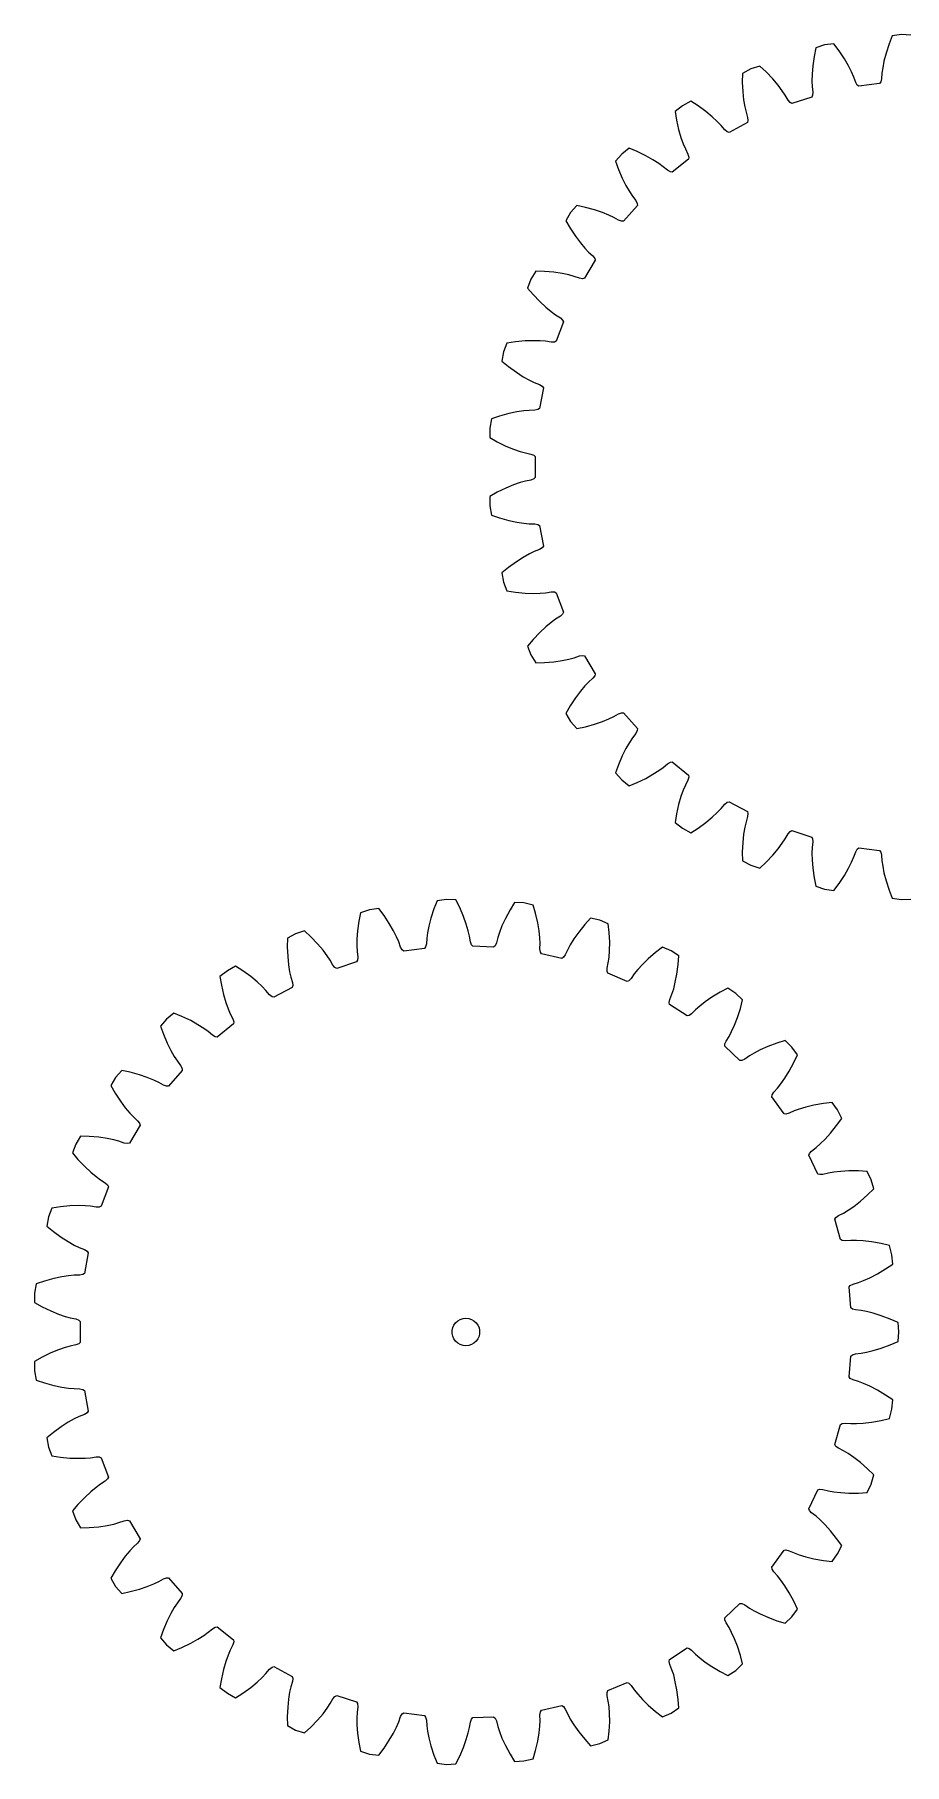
# Model space of a CAD drawing. Extents: x 0 to 193, y 0 to 188.
# Drawn here: x 0 to 94.6, y 0 to 188.2 of the extents above; entities that cross this region are included whole.
import ezdxf

# ---------------------------------------------------------------- set-up
doc = ezdxf.new("R2010")
doc.units = 0

msp = doc.modelspace()

# ---------------------------------------------------------------- linework, layer by layer
for p, q in [((94.32, 188.25), (93.31, 188.11)), ((95.34, 188.2), (94.32, 188.25)), ((84.98, 186.8), (84.8, 185.88)), ((85.95, 187.12), (84.98, 186.8)), ((86.97, 187.25), (85.95, 187.12)), ((87.53, 186.5), (86.97, 187.25)), ((88.11, 185.62), (87.53, 186.5)), ((92.96, 187.24), (92.64, 186.24)), ((93.31, 188.11), (92.96, 187.24)), ((77.92, 184.51), (77.02, 184.02)), ((78.89, 184.82), (77.92, 184.51)), ((79.58, 184.18), (78.89, 184.82)), ((84.66, 184.84), (84.59, 183.94)), ((84.8, 185.88), (84.66, 184.84)), ((88.56, 184.85), (88.11, 185.62)), ((88.89, 184.18), (88.56, 184.85)), ((92.27, 184.63), (92.19, 184.04)), ((92.41, 185.37), (92.27, 184.63)), ((92.64, 186.24), (92.41, 185.37)), ((77.02, 184.02), (77, 183.08)), ((77, 183.08), (77.05, 182.03)), ((80.31, 183.42), (79.58, 184.18)), ((80.89, 182.74), (80.31, 183.42)), ((81.34, 182.14), (80.89, 182.74)), ((84.59, 183.94), (84.58, 183.19)), ((84.58, 183.19), (84.6, 182.59)), ((89.13, 183.63), (88.89, 184.18)), ((89.34, 183.05), (89.13, 183.63)), ((89.5, 182.75), (89.34, 183.05)), ((89.67, 182.62), (89.5, 182.75)), ((91.93, 182.93), (89.67, 182.62)), ((92.06, 183.1), (91.93, 182.93)), ((92.14, 183.43), (92.06, 183.1)), ((92.19, 184.04), (92.14, 183.43)), ((71.38, 180.99), (70.48, 180.5)), ((72.18, 180.48), (71.38, 180.99)), ((77.05, 182.03), (77.14, 181.14)), ((77.14, 181.14), (77.27, 180.4)), ((81.67, 181.64), (81.34, 182.14)), ((81.98, 181.11), (81.67, 181.64)), ((82.19, 180.85), (81.98, 181.11)), ((82.38, 180.75), (82.19, 180.85)), ((84.55, 181.45), (82.38, 180.75)), ((84.65, 181.64), (84.55, 181.45)), ((84.6, 182.59), (84.67, 181.99)), ((84.67, 181.99), (84.65, 181.64)), ((70.48, 180.5), (69.68, 179.87)), ((69.68, 179.87), (69.84, 178.94)), ((69.84, 178.94), (70.07, 177.91)), ((73.03, 179.87), (72.18, 180.48)), ((73.72, 179.29), (73.03, 179.87)), ((74.27, 178.79), (73.72, 179.29)), ((77.27, 180.4), (77.4, 179.82)), ((77.4, 179.82), (77.57, 179.23)), ((77.61, 178.89), (77.55, 178.68)), ((77.57, 179.23), (77.61, 178.89)), ((70.07, 177.91), (70.32, 177.05)), ((70.32, 177.05), (70.57, 176.35)), ((74.68, 178.35), (74.27, 178.79)), ((75.08, 177.89), (74.68, 178.35)), ((75.34, 177.67), (75.08, 177.89)), ((75.55, 177.6), (75.34, 177.67)), ((77.55, 178.68), (75.55, 177.6)), ((63.88, 175.24), (63.21, 174.47)), ((64.68, 175.88), (63.88, 175.24)), ((65.55, 175.52), (64.68, 175.88)), ((66.5, 175.06), (65.55, 175.52)), ((70.57, 176.35), (70.81, 175.8)), ((70.81, 175.8), (71.08, 175.25)), ((71.08, 175.25), (71.18, 174.92)), ((63.21, 174.47), (63.52, 173.58)), ((63.52, 173.58), (63.94, 172.62)), ((67.28, 174.63), (66.5, 175.06)), ((67.91, 174.22), (67.28, 174.63)), ((68.4, 173.87), (67.91, 174.22)), ((68.87, 173.49), (68.4, 173.87)), ((69.17, 173.31), (68.87, 173.49)), ((69.38, 173.29), (69.17, 173.31)), ((71.16, 174.71), (69.38, 173.29)), ((71.18, 174.92), (71.16, 174.71)), ((63.94, 172.62), (64.34, 171.81)), ((64.34, 171.81), (64.71, 171.16)), ((59, 169.65), (58.32, 168.88)), ((59.92, 169.45), (59, 169.65)), ((60.93, 169.17), (59.92, 169.45)), ((65.58, 169.66), (64.08, 167.94)), ((64.71, 171.16), (65.04, 170.66)), ((65.04, 170.66), (65.41, 170.18)), ((65.41, 170.18), (65.56, 169.87)), ((65.56, 169.87), (65.58, 169.66)), ((58.32, 168.88), (57.8, 168)), ((57.8, 168), (58.27, 167.18)), ((61.78, 168.88), (60.93, 169.17)), ((62.47, 168.6), (61.78, 168.88)), ((63.01, 168.34), (62.47, 168.6)), ((63.54, 168.04), (63.01, 168.34)), ((63.87, 167.93), (63.54, 168.04)), ((64.08, 167.94), (63.87, 167.93)), ((58.27, 167.18), (58.85, 166.31)), ((58.85, 166.31), (59.39, 165.59)), ((59.39, 165.59), (59.87, 165.02)), ((59.87, 165.02), (60.28, 164.58)), ((60.28, 164.58), (60.73, 164.17)), ((60.73, 164.17), (60.94, 163.9)), ((60.94, 163.9), (60.99, 163.69)), ((54.52, 162.51), (53.99, 161.63)), ((55.46, 162.48), (54.52, 162.51)), ((56.5, 162.38), (55.46, 162.48)), ((57.39, 162.25), (56.5, 162.38)), ((58.12, 162.1), (57.39, 162.25)), ((58.7, 161.94), (58.12, 162.1)), ((59.28, 161.74), (58.7, 161.94)), ((60.99, 163.69), (59.82, 161.73)), ((53.99, 161.63), (53.63, 160.67)), ((53.63, 160.67), (54.24, 159.95)), ((59.62, 161.68), (59.28, 161.74)), ((59.82, 161.73), (59.62, 161.68)), ((54.24, 159.95), (54.96, 159.19)), ((54.96, 159.19), (55.62, 158.58)), ((55.62, 158.58), (56.2, 158.1)), ((56.2, 158.1), (56.68, 157.75)), ((56.68, 157.75), (57.2, 157.42)), ((57.54, 157), (56.74, 154.87)), ((57.2, 157.42), (57.45, 157.19)), ((57.45, 157.19), (57.54, 157)), ((51.38, 154.68), (51.02, 153.72)), ((52.31, 154.82), (51.38, 154.68)), ((53.36, 154.91), (52.31, 154.82)), ((54.26, 154.94), (53.36, 154.91)), ((55.01, 154.92), (54.26, 154.94)), ((55.6, 154.87), (55.01, 154.92)), ((56.2, 154.77), (55.6, 154.87)), ((56.55, 154.78), (56.2, 154.77)), ((56.74, 154.87), (56.55, 154.78)), ((51.02, 153.72), (50.84, 152.71)), ((50.84, 152.71), (51.57, 152.12)), ((51.57, 152.12), (52.42, 151.5)), ((52.42, 151.5), (53.17, 151.01)), ((53.17, 151.01), (53.83, 150.65)), ((53.83, 150.65), (54.37, 150.39)), ((54.37, 150.39), (54.93, 150.16)), ((54.93, 150.16), (55.22, 149.98)), ((55.35, 149.8), (54.94, 147.56)), ((55.22, 149.98), (55.35, 149.8)), ((51.6, 147), (50.59, 146.72)), ((52.48, 147.19), (51.6, 147)), ((53.22, 147.3), (52.48, 147.19)), ((53.81, 147.35), (53.22, 147.3)), ((54.43, 147.37), (53.81, 147.35)), ((54.76, 147.44), (54.43, 147.37)), ((54.94, 147.56), (54.76, 147.44)), ((49.7, 146.42), (49.52, 145.41)), ((49.52, 145.41), (49.52, 144.39)), ((50.59, 146.72), (49.7, 146.42)), ((49.52, 144.39), (50.34, 143.93)), ((50.34, 143.93), (51.28, 143.47)), ((51.28, 143.47), (52.11, 143.13)), ((52.11, 143.13), (52.82, 142.89)), ((52.82, 142.89), (53.4, 142.73)), ((53.4, 142.73), (54, 142.6)), ((54, 142.6), (54.32, 142.48)), ((54.32, 142.48), (54.47, 142.33)), ((54.47, 142.33), (54.47, 140.05)), ((52.82, 139.49), (52.11, 139.24)), ((53.4, 139.65), (52.82, 139.49)), ((54, 139.77), (53.4, 139.65)), ((54.32, 139.9), (54, 139.77)), ((54.47, 140.05), (54.32, 139.9)), ((50.34, 138.45), (49.52, 137.99)), ((49.52, 137.99), (49.52, 136.96)), ((51.28, 138.9), (50.34, 138.45)), ((52.11, 139.24), (51.28, 138.9)), ((49.52, 136.96), (49.7, 135.96)), ((49.7, 135.96), (50.59, 135.65)), ((50.59, 135.65), (51.6, 135.37)), ((51.6, 135.37), (52.48, 135.19)), ((52.48, 135.19), (53.22, 135.07)), ((53.22, 135.07), (53.81, 135.02)), ((53.81, 135.02), (54.43, 135)), ((54.43, 135), (54.76, 134.93)), ((54.76, 134.93), (54.94, 134.81)), ((54.94, 134.81), (55.35, 132.57)), ((54.37, 131.99), (53.83, 131.73)), ((54.93, 132.22), (54.37, 131.99)), ((55.22, 132.4), (54.93, 132.22)), ((55.35, 132.57), (55.22, 132.4)), ((51.57, 130.26), (50.84, 129.66)), ((52.42, 130.88), (51.57, 130.26)), ((53.17, 131.36), (52.42, 130.88)), ((53.83, 131.73), (53.17, 131.36)), ((50.84, 129.66), (51.02, 128.65)), ((51.02, 128.65), (51.38, 127.7)), ((51.38, 127.7), (52.31, 127.56)), ((52.31, 127.56), (53.36, 127.46)), ((53.36, 127.46), (54.26, 127.43)), ((54.26, 127.43), (55.01, 127.46)), ((55.01, 127.46), (55.6, 127.51)), ((55.6, 127.51), (56.2, 127.6)), ((56.2, 127.6), (56.55, 127.59)), ((56.55, 127.59), (56.74, 127.51)), ((56.74, 127.51), (57.54, 125.38)), ((56.2, 124.27), (55.62, 123.79)), ((56.68, 124.62), (56.2, 124.27)), ((57.2, 124.95), (56.68, 124.62)), ((57.45, 125.18), (57.2, 124.95)), ((57.54, 125.38), (57.45, 125.18)), ((54.24, 122.42), (53.63, 121.71)), ((54.96, 123.18), (54.24, 122.42)), ((55.62, 123.79), (54.96, 123.18)), ((53.63, 121.71), (53.99, 120.75)), ((53.99, 120.75), (54.52, 119.87)), ((58.7, 120.44), (59.28, 120.63)), ((59.28, 120.63), (59.62, 120.69)), ((59.62, 120.69), (59.82, 120.64)), ((59.82, 120.64), (60.99, 118.69)), ((54.52, 119.87), (55.46, 119.9)), ((55.46, 119.9), (56.5, 119.99)), ((56.5, 119.99), (57.39, 120.12)), ((57.39, 120.12), (58.12, 120.28)), ((58.12, 120.28), (58.7, 120.44)), ((60.99, 118.69), (60.94, 118.48)), ((59.39, 116.79), (58.85, 116.07)), ((59.87, 117.36), (59.39, 116.79)), ((60.28, 117.79), (59.87, 117.36)), ((60.73, 118.21), (60.28, 117.79)), ((60.94, 118.48), (60.73, 118.21)), ((58.27, 115.19), (57.8, 114.38)), ((58.85, 116.07), (58.27, 115.19)), ((57.8, 114.38), (58.32, 113.5)), ((58.32, 113.5), (59, 112.73)), ((59.92, 112.92), (60.93, 113.2)), ((60.93, 113.2), (61.78, 113.49)), ((61.78, 113.49), (62.47, 113.77)), ((62.47, 113.77), (63.01, 114.03)), ((63.01, 114.03), (63.54, 114.33)), ((63.54, 114.33), (63.87, 114.45)), ((63.87, 114.45), (64.08, 114.43)), ((64.08, 114.43), (65.58, 112.72)), ((59, 112.73), (59.92, 112.92)), ((64.71, 111.21), (64.34, 110.56)), ((65.04, 111.71), (64.71, 111.21)), ((65.41, 112.2), (65.04, 111.71)), ((65.56, 112.5), (65.41, 112.2)), ((65.58, 112.72), (65.56, 112.5)), ((63.94, 109.76), (63.52, 108.79)), ((64.34, 110.56), (63.94, 109.76)), ((63.52, 108.79), (63.21, 107.91)), ((63.21, 107.91), (63.88, 107.14)), ((65.55, 106.85), (66.5, 107.31)), ((66.5, 107.31), (67.28, 107.75)), ((67.28, 107.75), (67.91, 108.15)), ((67.91, 108.15), (68.4, 108.5)), ((68.4, 108.5), (68.87, 108.89)), ((68.87, 108.89), (69.17, 109.06)), ((69.17, 109.06), (69.38, 109.09)), ((69.38, 109.09), (71.16, 107.67)), ((71.18, 107.45), (71.08, 107.12)), ((71.16, 107.67), (71.18, 107.45)), ((63.88, 107.14), (64.68, 106.5)), ((64.68, 106.5), (65.55, 106.85)), ((70.57, 106.03), (70.32, 105.32)), ((70.81, 106.58), (70.57, 106.03)), ((71.08, 107.12), (70.81, 106.58)), ((70.07, 104.46), (69.84, 103.44)), ((70.32, 105.32), (70.07, 104.46)), ((73.72, 103.08), (74.27, 103.59)), ((74.27, 103.59), (74.68, 104.02)), ((74.68, 104.02), (75.08, 104.49)), ((75.08, 104.49), (75.34, 104.71)), ((75.34, 104.71), (75.55, 104.77)), ((75.55, 104.77), (77.55, 103.69)), ((77.55, 103.69), (77.61, 103.49)), ((69.84, 103.44), (69.68, 102.51)), ((69.68, 102.51), (70.48, 101.87)), ((70.48, 101.87), (71.38, 101.39)), ((71.38, 101.39), (72.18, 101.89)), ((72.18, 101.89), (73.03, 102.51)), ((73.03, 102.51), (73.72, 103.08)), ((77.27, 101.98), (77.14, 101.24)), ((77.4, 102.56), (77.27, 101.98)), ((77.57, 103.14), (77.4, 102.56)), ((77.61, 103.49), (77.57, 103.14)), ((77.05, 100.34), (77, 99.29)), ((77.14, 101.24), (77.05, 100.34)), ((80.89, 99.64), (81.34, 100.24)), ((81.34, 100.24), (81.67, 100.73)), ((81.67, 100.73), (81.98, 101.26)), ((81.98, 101.26), (82.19, 101.53)), ((82.19, 101.53), (82.38, 101.63)), ((82.38, 101.63), (84.55, 100.92)), ((84.55, 100.92), (84.65, 100.73)), ((84.6, 99.78), (84.58, 99.18)), ((84.67, 100.39), (84.6, 99.78)), ((84.65, 100.73), (84.67, 100.39)), ((77, 99.29), (77.02, 98.35)), ((77.02, 98.35), (77.92, 97.87)), ((78.89, 97.55), (79.58, 98.19)), ((79.58, 98.19), (80.31, 98.95)), ((80.31, 98.95), (80.89, 99.64)), ((84.58, 99.18), (84.59, 98.44)), ((84.59, 98.44), (84.66, 97.54)), ((88.56, 97.53), (88.89, 98.2)), ((88.89, 98.2), (89.13, 98.75)), ((89.13, 98.75), (89.34, 99.32)), ((89.34, 99.32), (89.5, 99.62)), ((89.5, 99.62), (89.67, 99.75)), ((89.67, 99.75), (91.93, 99.45)), ((91.93, 99.45), (92.06, 99.28)), ((92.06, 99.28), (92.14, 98.94)), ((92.14, 98.94), (92.19, 98.33)), ((92.19, 98.33), (92.27, 97.74)), ((77.92, 97.87), (78.89, 97.55)), ((84.66, 97.54), (84.8, 96.5)), ((84.8, 96.5), (84.98, 95.57)), ((87.53, 95.87), (88.11, 96.75)), ((88.11, 96.75), (88.56, 97.53)), ((92.27, 97.74), (92.41, 97.01)), ((92.41, 97.01), (92.64, 96.14)), ((92.64, 96.14), (92.96, 95.14)), ((44.81, 94.12), (43.79, 93.99)), ((45.83, 94.08), (44.81, 94.12)), ((84.98, 95.57), (85.95, 95.26)), ((85.95, 95.26), (86.97, 95.12)), ((86.97, 95.12), (87.53, 95.87)), ((92.96, 95.14), (93.31, 94.26)), ((93.31, 94.26), (94.32, 94.12)), ((94.32, 94.12), (95.34, 94.17)), ((35.46, 92.67), (35.28, 91.75)), ((36.44, 92.99), (35.46, 92.67)), ((37.45, 93.13), (36.44, 92.99)), ((38.02, 92.38), (37.45, 93.13)), ((38.59, 91.5), (38.02, 92.38)), ((43.45, 93.11), (43.12, 92.11)), ((43.79, 93.99), (43.45, 93.11)), ((46.25, 93.24), (45.83, 94.08)), ((46.66, 92.27), (46.25, 93.24)), ((46.97, 91.43), (46.66, 92.27)), ((51.73, 92.99), (51.23, 92.07)), ((52.22, 93.79), (51.73, 92.99)), ((53.24, 93.75), (52.22, 93.79)), ((54.24, 93.52), (53.24, 93.75)), ((54.51, 92.62), (54.24, 93.52)), ((54.74, 91.59), (54.51, 92.62)), ((28.4, 90.38), (27.5, 89.9)), ((29.38, 90.7), (28.4, 90.38)), ((30.07, 90.06), (29.38, 90.7)), ((35.14, 90.71), (35.07, 89.81)), ((35.28, 91.75), (35.14, 90.71)), ((39.04, 90.72), (38.59, 91.5)), ((39.38, 90.05), (39.04, 90.72)), ((42.75, 90.51), (42.67, 89.92)), ((42.9, 91.24), (42.75, 90.51)), ((43.12, 92.11), (42.9, 91.24)), ((47.18, 90.71), (46.97, 91.43)), ((47.31, 90.13), (47.18, 90.71)), ((50.58, 90.55), (50.39, 89.99)), ((50.85, 91.25), (50.58, 90.55)), ((51.23, 92.07), (50.85, 91.25)), ((54.89, 90.7), (54.74, 91.59)), ((54.97, 89.96), (54.89, 90.7)), ((59.2, 90.57), (58.68, 89.84)), ((59.85, 91.4), (59.2, 90.57)), ((60.48, 92.09), (59.85, 91.4)), ((61.48, 91.87), (60.48, 92.09)), ((62.42, 91.46), (61.48, 91.87)), ((62.52, 90.53), (62.42, 91.46)), ((62.57, 89.48), (62.52, 90.53)), ((27.5, 89.9), (27.49, 88.96)), ((27.49, 88.96), (27.54, 87.91)), ((30.79, 89.3), (30.07, 90.06)), ((31.38, 88.61), (30.79, 89.3)), ((31.83, 88.01), (31.38, 88.61)), ((35.07, 89.81), (35.06, 89.07)), ((35.06, 89.07), (35.09, 88.47)), ((39.61, 89.5), (39.38, 90.05)), ((39.82, 88.93), (39.61, 89.5)), ((39.99, 88.63), (39.82, 88.93)), ((40.16, 88.5), (39.99, 88.63)), ((42.42, 88.8), (40.16, 88.5)), ((42.54, 88.97), (42.42, 88.8)), ((42.63, 89.31), (42.54, 88.97)), ((42.67, 89.92), (42.63, 89.31)), ((47.41, 89.52), (47.31, 90.13)), ((47.52, 89.2), (47.41, 89.52)), ((47.67, 89.04), (47.52, 89.2)), ((49.94, 88.94), (47.67, 89.04)), ((50.1, 89.08), (49.94, 88.94)), ((50.24, 89.4), (50.1, 89.08)), ((50.39, 89.99), (50.24, 89.4)), ((54.99, 89.36), (54.97, 89.96)), ((54.98, 88.75), (54.99, 89.36)), ((55.04, 88.41), (54.98, 88.75)), ((58, 88.68), (57.74, 88.12)), ((58.28, 89.2), (58, 88.68)), ((58.68, 89.84), (58.28, 89.2)), ((62.5, 87.83), (62.55, 88.58)), ((62.55, 88.58), (62.57, 89.48)), ((68.3, 88.95), (67.56, 88.37)), ((69.24, 88.55), (68.3, 88.95)), ((70.1, 87.98), (69.24, 88.55)), ((21.87, 86.86), (20.97, 86.38)), ((22.66, 86.36), (21.87, 86.86)), ((27.54, 87.91), (27.63, 87.01)), ((27.63, 87.01), (27.75, 86.27)), ((32.15, 87.52), (31.83, 88.01)), ((32.46, 86.99), (32.15, 87.52)), ((32.68, 86.72), (32.46, 86.99)), ((32.87, 86.62), (32.68, 86.72)), ((35.03, 87.33), (32.87, 86.62)), ((35.13, 87.52), (35.03, 87.33)), ((35.09, 88.47), (35.15, 87.86)), ((35.15, 87.86), (35.13, 87.52)), ((55.15, 88.23), (55.04, 88.41)), ((57.37, 87.72), (55.15, 88.23)), ((57.55, 87.84), (57.37, 87.72)), ((57.74, 88.12), (57.55, 87.84)), ((62.29, 86.3), (62.3, 86.64)), ((62.3, 86.64), (62.42, 87.24)), ((62.42, 87.24), (62.5, 87.83)), ((66.13, 87.05), (65.63, 86.5)), ((66.77, 87.68), (66.13, 87.05)), ((67.56, 88.37), (66.77, 87.68)), ((69.89, 86), (70.03, 87.05)), ((70.03, 87.05), (70.1, 87.98)), ((20.97, 86.38), (20.17, 85.74)), ((20.17, 85.74), (20.32, 84.81)), ((20.32, 84.81), (20.55, 83.79)), ((23.51, 85.74), (22.66, 86.36)), ((24.21, 85.17), (23.51, 85.74)), ((24.76, 84.66), (24.21, 85.17)), ((27.75, 86.27), (27.88, 85.69)), ((27.88, 85.69), (28.06, 85.1)), ((28.1, 84.76), (28.04, 84.56)), ((28.06, 85.1), (28.1, 84.76)), ((62.37, 86.1), (62.29, 86.3)), ((64.46, 85.2), (62.37, 86.1)), ((64.66, 85.29), (64.46, 85.2)), ((64.9, 85.53), (64.66, 85.29)), ((65.25, 86.03), (64.9, 85.53)), ((65.63, 86.5), (65.25, 86.03)), ((69.53, 84.4), (69.71, 85.12)), ((69.71, 85.12), (69.89, 86)), ((20.55, 83.79), (20.81, 82.93)), ((20.81, 82.93), (21.06, 82.22)), ((25.17, 84.23), (24.76, 84.66)), ((25.56, 83.76), (25.17, 84.23)), ((25.83, 83.54), (25.56, 83.76)), ((26.03, 83.48), (25.83, 83.54)), ((28.04, 84.56), (26.03, 83.48)), ((69.05, 82.92), (69.12, 83.26)), ((69.09, 82.71), (69.05, 82.92)), ((69.12, 83.26), (69.34, 83.83)), ((69.34, 83.83), (69.53, 84.4)), ((72.96, 82.98), (72.37, 82.52)), ((73.7, 83.49), (72.96, 82.98)), ((74.6, 84.03), (73.7, 83.49)), ((75.44, 84.46), (74.6, 84.03)), ((76.29, 83.89), (75.44, 84.46)), ((77.03, 83.19), (76.29, 83.89)), ((76.8, 82.28), (77.03, 83.19)), ((14.36, 81.11), (13.69, 80.34)), ((15.16, 81.75), (14.36, 81.11)), ((16.03, 81.4), (15.16, 81.75)), ((16.98, 80.94), (16.03, 81.4)), ((21.06, 82.22), (21.29, 81.67)), ((21.29, 81.67), (21.57, 81.13)), ((21.57, 81.13), (21.67, 80.8)), ((70.99, 81.46), (69.09, 82.71)), ((71.2, 81.5), (70.99, 81.46)), ((71.48, 81.7), (71.2, 81.5)), ((71.92, 82.13), (71.48, 81.7)), ((72.37, 82.52), (71.92, 82.13)), ((76.14, 80.44), (76.47, 81.28)), ((76.47, 81.28), (76.8, 82.28)), ((13.69, 80.34), (14.01, 79.46)), ((14.01, 79.46), (14.42, 78.49)), ((17.77, 80.5), (16.98, 80.94)), ((18.4, 80.1), (17.77, 80.5)), ((18.88, 79.75), (18.4, 80.1)), ((19.35, 79.36), (18.88, 79.75)), ((19.65, 79.19), (19.35, 79.36)), ((19.86, 79.16), (19.65, 79.19)), ((21.64, 80.58), (19.86, 79.16)), ((21.67, 80.8), (21.64, 80.58)), ((75.23, 78.72), (75.55, 79.23)), ((75.55, 79.23), (75.83, 79.76)), ((75.83, 79.76), (76.14, 80.44)), ((14.42, 78.49), (14.82, 77.69)), ((14.82, 77.69), (15.2, 77.04)), ((75.1, 78.4), (75.23, 78.72)), ((75.1, 78.18), (75.1, 78.4)), ((76.74, 76.61), (75.1, 78.18)), ((78.29, 77.41), (77.78, 77.1)), ((78.95, 77.75), (78.29, 77.41)), ((79.78, 78.12), (78.95, 77.75)), ((80.76, 78.49), (79.78, 78.12)), ((81.66, 78.77), (80.76, 78.49)), ((82.4, 78.06), (81.66, 78.77)), ((83, 77.23), (82.4, 78.06)), ((82.6, 76.38), (83, 77.23)), ((9.48, 75.52), (8.81, 74.75)), ((10.4, 75.33), (9.48, 75.52)), ((11.41, 75.05), (10.4, 75.33)), ((16.07, 75.53), (14.57, 73.82)), ((15.2, 77.04), (15.53, 76.54)), ((15.53, 76.54), (15.89, 76.05)), ((15.89, 76.05), (16.05, 75.74)), ((16.05, 75.74), (16.07, 75.53)), ((76.96, 76.62), (76.74, 76.61)), ((77.27, 76.76), (76.96, 76.62)), ((77.78, 77.1), (77.27, 76.76)), ((81.63, 74.69), (82.11, 75.45)), ((82.11, 75.45), (82.6, 76.38)), ((8.81, 74.75), (8.28, 73.87)), ((8.28, 73.87), (8.75, 73.06)), ((12.26, 74.76), (11.41, 75.05)), ((12.96, 74.48), (12.26, 74.76)), ((13.5, 74.22), (12.96, 74.48)), ((14.03, 73.92), (13.5, 74.22)), ((14.35, 73.8), (14.03, 73.92)), ((14.57, 73.82), (14.35, 73.8)), ((80.42, 73.15), (80.83, 73.61)), ((80.83, 73.61), (81.2, 74.07)), ((81.2, 74.07), (81.63, 74.69)), ((8.75, 73.06), (9.33, 72.18)), ((9.33, 72.18), (9.87, 71.46)), ((80.2, 72.65), (80.24, 72.86)), ((81.54, 70.81), (80.2, 72.65)), ((80.24, 72.86), (80.42, 73.15)), ((83.92, 71.54), (83.2, 71.32)), ((84.79, 71.75), (83.92, 71.54)), ((85.83, 71.94), (84.79, 71.75)), ((86.76, 72.05), (85.83, 71.94)), ((87.36, 71.23), (86.76, 72.05)), ((9.87, 71.46), (10.35, 70.89)), ((10.35, 70.89), (10.77, 70.46)), ((10.77, 70.46), (11.21, 70.04)), ((11.21, 70.04), (11.42, 69.77)), ((11.42, 69.77), (11.48, 69.56)), ((81.75, 70.78), (81.54, 70.81)), ((82.09, 70.86), (81.75, 70.78)), ((82.64, 71.11), (82.09, 70.86)), ((83.2, 71.32), (82.64, 71.11)), ((87.26, 69.53), (87.81, 70.3)), ((87.81, 70.3), (87.36, 71.23)), ((5, 68.38), (4.48, 67.5)), ((5.94, 68.35), (5, 68.38)), ((6.99, 68.26), (5.94, 68.35)), ((7.88, 68.13), (6.99, 68.26)), ((8.61, 67.97), (7.88, 68.13)), ((9.18, 67.81), (8.61, 67.97)), ((9.76, 67.61), (9.18, 67.81)), ((11.48, 69.56), (10.31, 67.61)), ((85.48, 67.52), (86.01, 68.04)), ((86.01, 68.04), (86.61, 68.71)), ((86.61, 68.71), (87.26, 69.53)), ((4.48, 67.5), (4.12, 66.54)), ((4.12, 66.54), (4.72, 65.83)), ((10.1, 67.56), (9.76, 67.61)), ((10.31, 67.61), (10.1, 67.56)), ((84.24, 66.3), (84.31, 66.5)), ((85.23, 64.25), (84.24, 66.3)), ((84.31, 66.5), (84.54, 66.75)), ((84.54, 66.75), (85.03, 67.12)), ((85.03, 67.12), (85.48, 67.52)), ((4.72, 65.83), (5.45, 65.07)), ((5.45, 65.07), (6.11, 64.46)), ((6.11, 64.46), (6.69, 63.98)), ((85.43, 64.18), (85.23, 64.25)), ((85.77, 64.2), (85.43, 64.18)), ((86.36, 64.35), (85.77, 64.2)), ((86.95, 64.45), (86.36, 64.35)), ((87.7, 64.54), (86.95, 64.45)), ((88.59, 64.59), (87.7, 64.54)), ((89.64, 64.59), (88.59, 64.59)), ((90.58, 64.54), (89.64, 64.59)), ((91.03, 63.62), (90.58, 64.54)), ((6.69, 63.98), (7.17, 63.63)), ((7.17, 63.63), (7.68, 63.3)), ((8.03, 62.87), (7.23, 60.74)), ((7.68, 63.3), (7.94, 63.07)), ((7.94, 63.07), (8.03, 62.87)), ((90.63, 61.97), (91.3, 62.63)), ((91.3, 62.63), (91.03, 63.62)), ((1.87, 60.55), (1.51, 59.6)), ((2.8, 60.69), (1.87, 60.55)), ((3.84, 60.79), (2.8, 60.69)), ((4.74, 60.82), (3.84, 60.79)), ((5.49, 60.79), (4.74, 60.82)), ((6.09, 60.74), (5.49, 60.79)), ((6.69, 60.65), (6.09, 60.74)), ((7.03, 60.66), (6.69, 60.65)), ((7.23, 60.74), (7.03, 60.66)), ((88, 60), (88.51, 60.31)), ((88.51, 60.31), (89.13, 60.73)), ((89.13, 60.73), (89.84, 61.28)), ((89.84, 61.28), (90.63, 61.97)), ((1.51, 59.6), (1.33, 58.59)), ((1.33, 58.59), (2.05, 57.99)), ((87.07, 59.32), (87.18, 59.51)), ((87.68, 57.13), (87.07, 59.32)), ((87.18, 59.51), (87.45, 59.72)), ((87.45, 59.72), (88, 60)), ((2.05, 57.99), (2.9, 57.37)), ((2.9, 57.37), (3.66, 56.89)), ((3.66, 56.89), (4.31, 56.52)), ((4.31, 56.52), (4.85, 56.26)), ((87.86, 57.03), (87.68, 57.13)), ((88.21, 56.99), (87.86, 57.03)), ((88.82, 57.03), (88.21, 56.99)), ((89.41, 57.02), (88.82, 57.03)), ((90.16, 56.98), (89.41, 57.02)), ((91.05, 56.87), (90.16, 56.98)), ((92.09, 56.68), (91.05, 56.87)), ((93, 56.46), (92.09, 56.68)), ((4.85, 56.26), (5.42, 56.03)), ((5.42, 56.03), (5.71, 55.85)), ((5.83, 55.68), (5.42, 53.44)), ((5.71, 55.85), (5.83, 55.68)), ((93.27, 55.47), (93, 56.46)), ((93.36, 54.45), (93.27, 55.47)), ((2.08, 52.88), (1.07, 52.6)), ((2.96, 53.06), (2.08, 52.88)), ((3.7, 53.18), (2.96, 53.06)), ((4.3, 53.23), (3.7, 53.18)), ((4.91, 53.25), (4.3, 53.23)), ((5.25, 53.32), (4.91, 53.25)), ((5.42, 53.44), (5.25, 53.32)), ((90.2, 52.67), (90.89, 52.97)), ((90.89, 52.97), (91.69, 53.39)), ((91.69, 53.39), (92.59, 53.92)), ((92.59, 53.92), (93.36, 54.45)), ((0.18, 52.29), (0, 51.29)), ((0, 51.29), (0, 50.26)), ((1.07, 52.6), (0.18, 52.29)), ((88.62, 51.96), (88.75, 52.12)), ((88.82, 49.69), (88.62, 51.96)), ((88.75, 52.12), (89.06, 52.28)), ((89.06, 52.28), (89.65, 52.46)), ((89.65, 52.46), (90.2, 52.67)), ((0, 50.26), (0.82, 49.8)), ((0.82, 49.8), (1.77, 49.35)), ((1.77, 49.35), (2.6, 49.01)), ((2.6, 49.01), (3.31, 48.76)), ((88.99, 49.55), (88.82, 49.69)), ((89.32, 49.46), (88.99, 49.55)), ((89.92, 49.38), (89.32, 49.46)), ((90.51, 49.28), (89.92, 49.38)), ((91.24, 49.1), (90.51, 49.28)), ((92.1, 48.83), (91.24, 49.1)), ((3.31, 48.76), (3.88, 48.6)), ((3.88, 48.6), (4.48, 48.48)), ((4.48, 48.48), (4.8, 48.35)), ((4.8, 48.35), (4.95, 48.2)), ((4.95, 48.2), (4.95, 45.92)), ((45.43, 47.22), (45.49, 47.53)), ((45.43, 46.91), (45.43, 47.22)), ((45.49, 47.53), (45.62, 47.81)), ((45.62, 47.81), (45.81, 48.07)), ((45.81, 48.07), (46.04, 48.28)), ((46.04, 48.28), (46.31, 48.43)), ((46.31, 48.43), (46.61, 48.53)), ((46.61, 48.53), (46.92, 48.56)), ((46.92, 48.56), (47.23, 48.53)), ((47.23, 48.53), (47.53, 48.43)), ((47.53, 48.43), (47.8, 48.28)), ((47.8, 48.28), (48.03, 48.07)), ((48.03, 48.07), (48.22, 47.81)), ((48.22, 47.81), (48.35, 47.53)), ((48.35, 47.53), (48.41, 47.22)), ((48.41, 47.22), (48.41, 46.91)), ((93.08, 48.46), (92.1, 48.83)), ((93.94, 48.08), (93.08, 48.46)), ((94.03, 47.06), (93.94, 48.08)), ((93.94, 46.04), (94.03, 47.06)), ((3.31, 45.36), (2.6, 45.12)), ((3.88, 45.52), (3.31, 45.36)), ((4.48, 45.65), (3.88, 45.52)), ((4.8, 45.77), (4.48, 45.65)), ((4.95, 45.92), (4.8, 45.77)), ((45.49, 46.6), (45.43, 46.91)), ((45.62, 46.31), (45.49, 46.6)), ((45.81, 46.06), (45.62, 46.31)), ((46.04, 45.85), (45.81, 46.06)), ((46.31, 45.69), (46.04, 45.85)), ((46.61, 45.6), (46.31, 45.69)), ((46.92, 45.56), (46.61, 45.6)), ((47.23, 45.6), (46.92, 45.56)), ((47.53, 45.69), (47.23, 45.6)), ((47.8, 45.85), (47.53, 45.69)), ((48.03, 46.06), (47.8, 45.85)), ((48.22, 46.31), (48.03, 46.06)), ((48.35, 46.6), (48.22, 46.31)), ((48.41, 46.91), (48.35, 46.6)), ((91.24, 45.03), (92.1, 45.29)), ((92.1, 45.29), (93.08, 45.66)), ((93.08, 45.66), (93.94, 46.04)), ((0.82, 44.32), (0, 43.86)), ((0, 43.86), (0, 42.84)), ((1.77, 44.78), (0.82, 44.32)), ((2.6, 45.12), (1.77, 44.78)), ((88.62, 42.17), (88.82, 44.43)), ((88.82, 44.43), (88.99, 44.57)), ((88.99, 44.57), (89.32, 44.67)), ((89.32, 44.67), (89.92, 44.74)), ((89.92, 44.74), (90.51, 44.85)), ((90.51, 44.85), (91.24, 45.03)), ((0, 42.84), (0.18, 41.83)), ((0.18, 41.83), (1.07, 41.53)), ((1.07, 41.53), (2.08, 41.25)), ((88.75, 42), (88.62, 42.17)), ((89.06, 41.85), (88.75, 42)), ((89.65, 41.67), (89.06, 41.85)), ((90.2, 41.46), (89.65, 41.67)), ((90.89, 41.15), (90.2, 41.46)), ((2.08, 41.25), (2.96, 41.06)), ((2.96, 41.06), (3.7, 40.95)), ((3.7, 40.95), (4.3, 40.9)), ((4.3, 40.9), (4.91, 40.88)), ((4.91, 40.88), (5.25, 40.81)), ((5.25, 40.81), (5.42, 40.69)), ((5.42, 40.69), (5.83, 38.45)), ((91.69, 40.74), (90.89, 41.15)), ((92.59, 40.2), (91.69, 40.74)), ((93.36, 39.67), (92.59, 40.2)), ((93.27, 38.65), (93.36, 39.67)), ((4.85, 37.86), (4.31, 37.6)), ((5.42, 38.09), (4.85, 37.86)), ((5.71, 38.27), (5.42, 38.09)), ((5.83, 38.45), (5.71, 38.27)), ((92.09, 37.44), (93, 37.66)), ((93, 37.66), (93.27, 38.65)), ((2.05, 36.13), (1.33, 35.54)), ((2.9, 36.75), (2.05, 36.13)), ((3.66, 37.24), (2.9, 36.75)), ((4.31, 37.6), (3.66, 37.24)), ((87.07, 34.8), (87.68, 37)), ((87.68, 37), (87.86, 37.1)), ((87.86, 37.1), (88.21, 37.14)), ((88.21, 37.14), (88.82, 37.1)), ((88.82, 37.1), (89.41, 37.1)), ((89.41, 37.1), (90.16, 37.15)), ((90.16, 37.15), (91.05, 37.25)), ((91.05, 37.25), (92.09, 37.44)), ((1.33, 35.54), (1.51, 34.53)), ((1.51, 34.53), (1.87, 33.57)), ((87.18, 34.61), (87.07, 34.8)), ((87.45, 34.41), (87.18, 34.61)), ((88, 34.13), (87.45, 34.41)), ((88.51, 33.82), (88, 34.13)), ((1.87, 33.57), (2.8, 33.43)), ((2.8, 33.43), (3.84, 33.34)), ((3.84, 33.34), (4.74, 33.31)), ((4.74, 33.31), (5.49, 33.33)), ((5.49, 33.33), (6.09, 33.38)), ((6.09, 33.38), (6.69, 33.48)), ((6.69, 33.48), (7.03, 33.47)), ((7.03, 33.47), (7.23, 33.38)), ((7.23, 33.38), (8.03, 31.25)), ((89.13, 33.4), (88.51, 33.82)), ((89.84, 32.85), (89.13, 33.4)), ((90.63, 32.16), (89.84, 32.85)), ((91.3, 31.5), (90.63, 32.16)), ((6.69, 30.15), (6.11, 29.67)), ((7.17, 30.5), (6.69, 30.15)), ((7.68, 30.83), (7.17, 30.5)), ((7.94, 31.06), (7.68, 30.83)), ((8.03, 31.25), (7.94, 31.06)), ((90.58, 29.59), (91.03, 30.51)), ((91.03, 30.51), (91.3, 31.5)), ((4.72, 28.3), (4.12, 27.58)), ((5.45, 29.06), (4.72, 28.3)), ((6.11, 29.67), (5.45, 29.06)), ((84.24, 27.83), (85.23, 29.88)), ((85.23, 29.88), (85.43, 29.95)), ((85.43, 29.95), (85.77, 29.92)), ((85.77, 29.92), (86.36, 29.78)), ((86.36, 29.78), (86.95, 29.67)), ((86.95, 29.67), (87.7, 29.58)), ((87.7, 29.58), (88.59, 29.53)), ((88.59, 29.53), (89.64, 29.53)), ((89.64, 29.53), (90.58, 29.59)), ((4.12, 27.58), (4.48, 26.62)), ((4.48, 26.62), (5, 25.74)), ((9.18, 26.31), (9.76, 26.51)), ((9.76, 26.51), (10.1, 26.57)), ((10.1, 26.57), (10.31, 26.52)), ((10.31, 26.52), (11.48, 24.56)), ((84.31, 27.63), (84.24, 27.83)), ((84.54, 27.37), (84.31, 27.63)), ((85.03, 27), (84.54, 27.37)), ((85.48, 26.61), (85.03, 27)), ((86.01, 26.08), (85.48, 26.61)), ((5, 25.74), (5.94, 25.77)), ((5.94, 25.77), (6.99, 25.87)), ((6.99, 25.87), (7.88, 26)), ((7.88, 26), (8.61, 26.15)), ((8.61, 26.15), (9.18, 26.31)), ((11.48, 24.56), (11.42, 24.35)), ((86.61, 25.41), (86.01, 26.08)), ((87.26, 24.59), (86.61, 25.41)), ((87.81, 23.82), (87.26, 24.59)), ((9.87, 22.66), (9.33, 21.94)), ((10.35, 23.23), (9.87, 22.66)), ((10.77, 23.66), (10.35, 23.23)), ((11.21, 24.08), (10.77, 23.66)), ((11.42, 24.35), (11.21, 24.08)), ((80.2, 21.47), (81.54, 23.32)), ((81.54, 23.32), (81.75, 23.35)), ((81.75, 23.35), (82.09, 23.26)), ((82.09, 23.26), (82.64, 23.01)), ((82.64, 23.01), (83.2, 22.8)), ((83.2, 22.8), (83.92, 22.58)), ((86.76, 22.07), (87.36, 22.9)), ((87.36, 22.9), (87.81, 23.82)), ((8.75, 21.06), (8.28, 20.25)), ((9.33, 21.94), (8.75, 21.06)), ((80.24, 21.26), (80.2, 21.47)), ((80.42, 20.97), (80.24, 21.26)), ((80.83, 20.52), (80.42, 20.97)), ((83.92, 22.58), (84.79, 22.37)), ((84.79, 22.37), (85.83, 22.18)), ((85.83, 22.18), (86.76, 22.07)), ((8.28, 20.25), (8.81, 19.37)), ((8.81, 19.37), (9.48, 18.6)), ((10.4, 18.8), (11.41, 19.08)), ((11.41, 19.08), (12.26, 19.37)), ((12.26, 19.37), (12.96, 19.65)), ((12.96, 19.65), (13.5, 19.91)), ((13.5, 19.91), (14.03, 20.21)), ((14.03, 20.21), (14.35, 20.32)), ((14.35, 20.32), (14.57, 20.31)), ((14.57, 20.31), (16.07, 18.59)), ((81.2, 20.05), (80.83, 20.52)), ((81.63, 19.44), (81.2, 20.05)), ((82.11, 18.67), (81.63, 19.44)), ((9.48, 18.6), (10.4, 18.8)), ((15.2, 17.09), (14.82, 16.44)), ((15.53, 17.59), (15.2, 17.09)), ((15.89, 18.07), (15.53, 17.59)), ((16.05, 18.38), (15.89, 18.07)), ((16.07, 18.59), (16.05, 18.38)), ((75.1, 15.94), (76.74, 17.52)), ((76.74, 17.52), (76.96, 17.51)), ((76.96, 17.51), (77.27, 17.37)), ((77.27, 17.37), (77.78, 17.02)), ((77.78, 17.02), (78.29, 16.72)), ((82.6, 17.75), (82.11, 18.67)), ((83, 16.89), (82.6, 17.75)), ((14.42, 15.63), (14.01, 14.67)), ((14.82, 16.44), (14.42, 15.63)), ((75.1, 15.73), (75.1, 15.94)), ((75.23, 15.41), (75.1, 15.73)), ((75.55, 14.89), (75.23, 15.41)), ((78.29, 16.72), (78.95, 16.37)), ((78.95, 16.37), (79.78, 16.01)), ((79.78, 16.01), (80.76, 15.64)), ((80.76, 15.64), (81.66, 15.36)), ((81.66, 15.36), (82.4, 16.07)), ((82.4, 16.07), (83, 16.89)), ((14.01, 14.67), (13.69, 13.78)), ((13.69, 13.78), (14.36, 13.01)), ((16.03, 12.73), (16.98, 13.19)), ((16.98, 13.19), (17.77, 13.62)), ((17.77, 13.62), (18.4, 14.03)), ((18.4, 14.03), (18.88, 14.38)), ((18.88, 14.38), (19.35, 14.76)), ((19.35, 14.76), (19.65, 14.94)), ((19.65, 14.94), (19.86, 14.96)), ((19.86, 14.96), (21.64, 13.54)), ((21.67, 13.33), (21.57, 13)), ((21.64, 13.54), (21.67, 13.33)), ((75.83, 14.36), (75.55, 14.89)), ((76.14, 13.68), (75.83, 14.36)), ((76.47, 12.85), (76.14, 13.68)), ((14.36, 13.01), (15.16, 12.37)), ((15.16, 12.37), (16.03, 12.73)), ((21.06, 11.9), (20.81, 11.2)), ((21.29, 12.45), (21.06, 11.9)), ((21.57, 13), (21.29, 12.45)), ((69.05, 11.2), (69.09, 11.41)), ((69.09, 11.41), (70.99, 12.67)), ((70.99, 12.67), (71.2, 12.62)), ((71.2, 12.62), (71.48, 12.42)), ((71.48, 12.42), (71.92, 11.99)), ((71.92, 11.99), (72.37, 11.6)), ((72.37, 11.6), (72.96, 11.14)), ((76.8, 11.85), (76.47, 12.85)), ((77.03, 10.94), (76.8, 11.85)), ((20.55, 10.34), (20.32, 9.31)), ((20.81, 11.2), (20.55, 10.34)), ((24.21, 8.95), (24.76, 9.46)), ((24.76, 9.46), (25.17, 9.9)), ((25.17, 9.9), (25.56, 10.36)), ((25.56, 10.36), (25.83, 10.58)), ((25.83, 10.58), (26.03, 10.65)), ((26.03, 10.65), (28.04, 9.57)), ((28.04, 9.57), (28.1, 9.36)), ((69.12, 10.86), (69.05, 11.2)), ((69.34, 10.3), (69.12, 10.86)), ((69.53, 9.73), (69.34, 10.3)), ((69.71, 9), (69.53, 9.73)), ((72.96, 11.14), (73.7, 10.64)), ((73.7, 10.64), (74.6, 10.1)), ((74.6, 10.1), (75.44, 9.67)), ((75.44, 9.67), (76.29, 10.23)), ((76.29, 10.23), (77.03, 10.94)), ((20.32, 9.31), (20.17, 8.38)), ((20.17, 8.38), (20.97, 7.75)), ((20.97, 7.75), (21.87, 7.26)), ((21.87, 7.26), (22.66, 7.77)), ((22.66, 7.77), (23.51, 8.38)), ((23.51, 8.38), (24.21, 8.95)), ((27.75, 7.85), (27.63, 7.11)), ((27.88, 8.43), (27.75, 7.85)), ((28.06, 9.02), (27.88, 8.43)), ((28.1, 9.36), (28.06, 9.02)), ((62.29, 7.83), (62.37, 8.03)), ((62.3, 7.48), (62.29, 7.83)), ((62.37, 8.03), (64.46, 8.92)), ((64.46, 8.92), (64.66, 8.84)), ((64.66, 8.84), (64.9, 8.59)), ((64.9, 8.59), (65.25, 8.1)), ((65.25, 8.1), (65.63, 7.63)), ((65.63, 7.63), (66.13, 7.07)), ((69.89, 8.12), (69.71, 9)), ((70.03, 7.08), (69.89, 8.12)), ((27.54, 6.22), (27.49, 5.17)), ((27.63, 7.11), (27.54, 6.22)), ((31.38, 5.51), (31.83, 6.11)), ((31.83, 6.11), (32.15, 6.61)), ((32.15, 6.61), (32.46, 7.14)), ((32.46, 7.14), (32.68, 7.4)), ((32.68, 7.4), (32.87, 7.5)), ((32.87, 7.5), (35.03, 6.8)), ((35.03, 6.8), (35.13, 6.61)), ((35.09, 5.66), (35.06, 5.06)), ((35.15, 6.26), (35.09, 5.66)), ((35.13, 6.61), (35.15, 6.26)), ((54.98, 5.37), (55.04, 5.71)), ((55.04, 5.71), (55.15, 5.89)), ((55.15, 5.89), (57.37, 6.4)), ((57.37, 6.4), (57.55, 6.29)), ((57.55, 6.29), (57.74, 6)), ((57.74, 6), (58, 5.45)), ((62.42, 6.88), (62.3, 7.48)), ((62.5, 6.29), (62.42, 6.88)), ((62.55, 5.54), (62.5, 6.29)), ((66.13, 7.07), (66.77, 6.44)), ((66.77, 6.44), (67.56, 5.75)), ((67.56, 5.75), (68.3, 5.18)), ((69.24, 5.58), (70.1, 6.14)), ((70.1, 6.14), (70.03, 7.08)), ((27.49, 5.17), (27.5, 4.23)), ((27.5, 4.23), (28.4, 3.74)), ((29.38, 3.43), (30.07, 4.07)), ((30.07, 4.07), (30.79, 4.83)), ((30.79, 4.83), (31.38, 5.51)), ((35.06, 5.06), (35.07, 4.31)), ((35.07, 4.31), (35.14, 3.41)), ((39.04, 3.4), (39.38, 4.07)), ((39.38, 4.07), (39.61, 4.62)), ((39.61, 4.62), (39.82, 5.2)), ((39.82, 5.2), (39.99, 5.5)), ((39.99, 5.5), (40.16, 5.63)), ((40.16, 5.63), (42.42, 5.32)), ((42.42, 5.32), (42.54, 5.15)), ((42.54, 5.15), (42.63, 4.82)), ((42.63, 4.82), (42.67, 4.21)), ((42.67, 4.21), (42.75, 3.62)), ((47.18, 3.42), (47.31, 4)), ((47.31, 4), (47.41, 4.6)), ((47.41, 4.6), (47.52, 4.93)), ((47.52, 4.93), (47.67, 5.09)), ((47.67, 5.09), (49.94, 5.19)), ((49.94, 5.19), (50.1, 5.04)), ((50.1, 5.04), (50.24, 4.73)), ((50.24, 4.73), (50.39, 4.14)), ((50.39, 4.14), (50.58, 3.57)), ((54.89, 3.42), (54.97, 4.16)), ((54.97, 4.16), (54.99, 4.76)), ((54.99, 4.76), (54.98, 5.37)), ((58, 5.45), (58.28, 4.92)), ((58.28, 4.92), (58.68, 4.29)), ((58.68, 4.29), (59.2, 3.55)), ((62.52, 3.6), (62.57, 4.64)), ((62.57, 4.64), (62.55, 5.54)), ((68.3, 5.18), (69.24, 5.58)), ((28.4, 3.74), (29.38, 3.43)), ((35.14, 3.41), (35.28, 2.37)), ((35.28, 2.37), (35.46, 1.45)), ((38.02, 1.75), (38.59, 2.62)), ((38.59, 2.62), (39.04, 3.4)), ((42.75, 3.62), (42.9, 2.88)), ((42.9, 2.88), (43.12, 2.01)), ((43.12, 2.01), (43.45, 1.01)), ((46.66, 1.85), (46.97, 2.7)), ((46.97, 2.7), (47.18, 3.42)), ((50.58, 3.57), (50.85, 2.87)), ((50.85, 2.87), (51.23, 2.06)), ((51.23, 2.06), (51.73, 1.13)), ((54.51, 1.51), (54.74, 2.53)), ((54.74, 2.53), (54.89, 3.42)), ((59.2, 3.55), (59.85, 2.73)), ((59.85, 2.73), (60.48, 2.03)), ((60.48, 2.03), (61.48, 2.26)), ((61.48, 2.26), (62.42, 2.66)), ((62.42, 2.66), (62.52, 3.6)), ((35.46, 1.45), (36.44, 1.13)), ((36.44, 1.13), (37.45, 1)), ((37.45, 1), (38.02, 1.75)), ((43.45, 1.01), (43.79, 0.14)), ((43.79, 0.14), (44.81, 0)), ((44.81, 0), (45.83, 0.05)), ((45.83, 0.05), (46.25, 0.89)), ((46.25, 0.89), (46.66, 1.85)), ((51.73, 1.13), (52.22, 0.33)), ((52.22, 0.33), (53.24, 0.38)), ((53.24, 0.38), (54.24, 0.61)), ((54.24, 0.61), (54.51, 1.51))]:
    msp.add_line(p, q)

doc.saveas('drawing.dxf')
